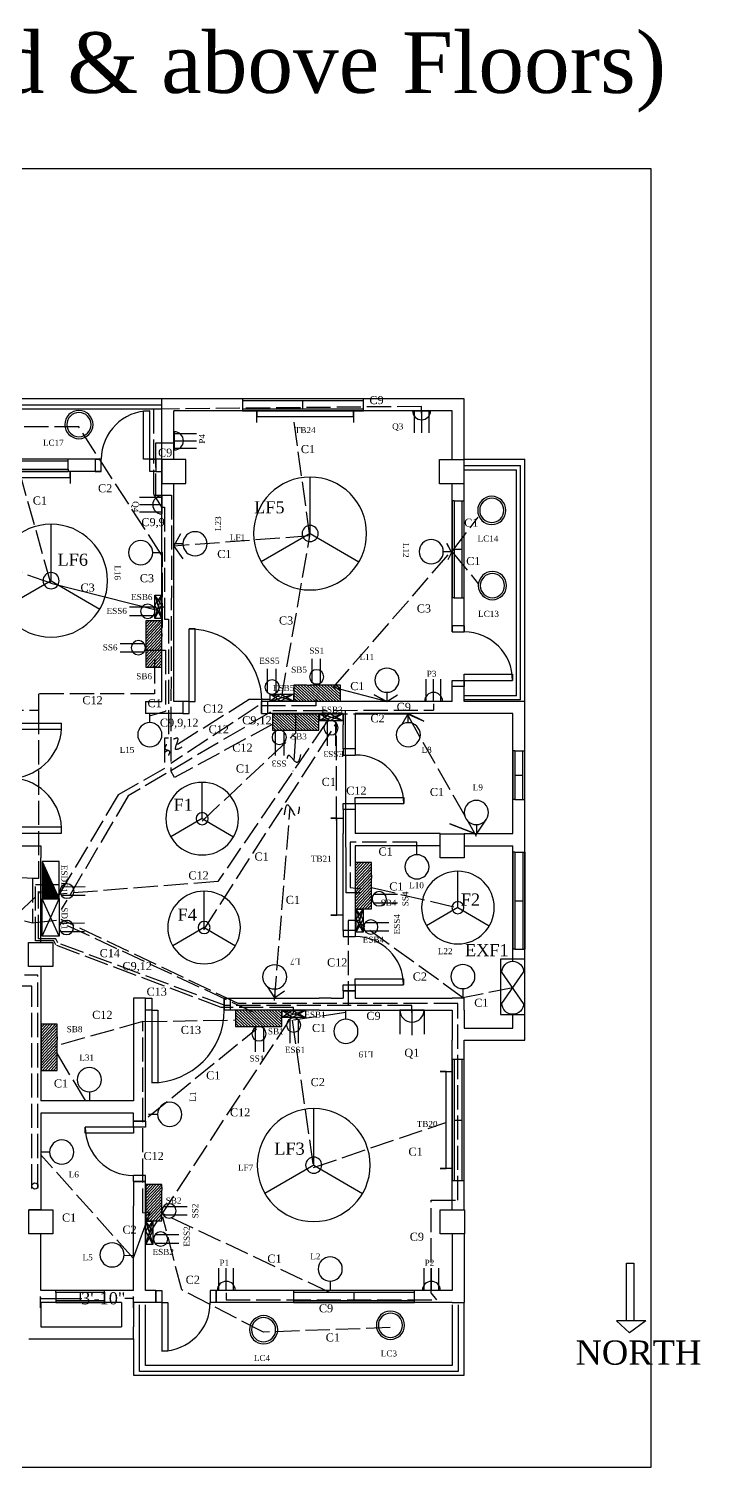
# Model space of a CAD drawing. Header units: inches. Extents: x -6149 to 7056, y -3395 to 4642.
# Drawn here: x 617 to 950, y 2499 to 3212 of the extents above; entities that cross this region are included whole.
import ezdxf

# ---------------------------------------------------------------- set-up
doc = ezdxf.new("R2010")
doc.units = ezdxf.units.IN
doc.header["$MEASUREMENT"] = 0
doc.linetypes.add('ACAD_ISO02W100', pattern=[15, 12, -3])
for name, color, linetype in [('Bell', 202, 'Continuous'), ('Boundary', 18, 'Continuous'), ('Dimension', 8, 'Continuous'), ('emergency_line', 10, 'ACAD_ISO02W100'), ('ESB', 25, 'Continuous'), ('ESDB', 45, 'Continuous'), ('Exhaust Fan and Socket', 212, 'Continuous'), ('Fans', 202, 'Continuous'), ('GF_DOOR', 20, 'Continuous'), ('GF_Text', 253, 'Continuous'), ('GF_WIND', 20, 'Continuous'), ('Legends (Fixture Fittings)', 252, 'Continuous'), ('Lights', 212, 'Continuous'), ('Normal_line', 160, 'ACAD_ISO02W100'), ('PILLAR', 152, 'Continuous'), ('PS(15A)', 13, 'Continuous'), ('PS(20A)', 25, 'Continuous'), ('SB', 15, 'Continuous'), ('SDB', 35, 'Continuous'), ('text', 250, 'ACAD_ISO02W100'), ('Veranda', 140, 'Continuous')]:
    doc.layers.add(name, color=color, linetype=linetype)
doc.styles.get("Standard").update_dxf_attribs({"font": 'times.ttf', "height": 6})
doc.dimstyles.get("Standard").update_dxf_attribs({"dimscale": 5, "dimtxt": 0.18, "dimasz": 0.18, "dimexe": 0.18, "dimexo": 0.0625, "dimgap": 0.09, "dimtad": 0, "dimtih": 1, "dimtoh": 1, "dimdec": 4, "dimzin": 0, "dimdsep": 46, "dimlunit": 4, "dimtxsty": 'Standard', "dimblk": 'ARCHTICK', "dimcen": 0.09, "dimadec": 0, "dimazin": 0, "dimtfac": 1, "dimtdec": 4, "dimtofl": 0, "dimtmove": 0, "dimatfit": 3, "dimfxl": 1, "dimtolj": 1, "dimtzin": 0, "dimarcsym": 0})

# ---------------------------------------------------------------- blocks, each defined once
blk = doc.blocks.new('GF_DOOR6')
at = {"layer": 'GF_WIND'}
for p, q in [((-2086.3, 2670.47), (-2026.3, 2670.47)), ((-2086.3, 2664.47), (-2086.3, 2670.47)), ((-2086.3, 2669.47), (-2026.3, 2669.47)), ((-2056.3, 2669.47), (-2056.3, 2665.47)), ((-2026.3, 2670.47), (-2026.3, 2664.47)), ((-2026.3, 2665.47), (-2086.3, 2665.47)), ((-2026.3, 2664.47), (-2086.3, 2664.47))]:
    blk.add_line(p, q, dxfattribs=at)
blk = doc.blocks.new('Toilet_window')
at = {"layer": 'GF_WIND'}
for p, q in [((-2114.5, 2652), (-2114.5, 2676)), ((-2113.5, 2676), (-2114.5, 2676)), ((-2113.5, 2652), (-2113.5, 2676)), ((-2109.5, 2676), (-2113.5, 2676)), ((-2109.5, 2676), (-2109.5, 2652)), ((-2109.5, 2676), (-2108.5, 2676)), ((-2108.5, 2676), (-2108.5, 2652)), ((-2109.5, 2664), (-2113.5, 2664)), ((-2113.5, 2652), (-2114.5, 2652)), ((-2109.5, 2652), (-2113.5, 2652)), ((-2109.5, 2652), (-2108.5, 2652))]:
    blk.add_line(p, q, dxfattribs=at)
blk = doc.blocks.new('kitchen_window')
at = {"layer": 'GF_WIND'}
for p, q in [((-2091, 2588), (-2091, 2636)), ((-2090, 2636), (-2091, 2636)), ((-2090, 2588), (-2090, 2636)), ((-2086, 2636), (-2090, 2636)), ((-2086, 2636), (-2086, 2588)), ((-2086, 2636), (-2085, 2636)), ((-2085, 2636), (-2085, 2588)), ((-2086, 2612), (-2090, 2612)), ((-2090, 2588), (-2091, 2588)), ((-2086, 2588), (-2090, 2588)), ((-2086, 2588), (-2085, 2588))]:
    blk.add_line(p, q, dxfattribs=at)
blk = doc.blocks.new('door_kit_toi')
at = {"layer": 'GF_DOOR'}
for p, q in [((-1236, 2648.5), (-1236, 2672.5)), ((-1236, 2672.5), (-1233, 2672.5)), ((-1233, 2648.5), (-1233, 2672.5)), ((-1260, 2648.5), (-1260, 2642.5)), ((-1260, 2648.5), (-1257, 2648.5)), ((-1257, 2642.5), (-1257, 2648.5)), ((-1233, 2648.5), (-1236, 2648.5)), ((-1233, 2642.5), (-1233, 2648.5)), ((-1233, 2648.5), (-1230, 2648.5)), ((-1230, 2648.5), (-1230, 2642.5)), ((-1260, 2642.5), (-1257, 2642.5)), ((-1230, 2642.5), (-1233, 2642.5))]:
    blk.add_line(p, q, dxfattribs=at)
blk.add_arc((-1233, 2648.5), 24, 90, 180, dxfattribs=at)
blk = doc.blocks.new('GF_DOOR_6')
at = {"layer": 'GF_DOOR'}
for p, q in [((-1358.5, 2842.5), (-1358.5, 2848.5)), ((-1358.5, 2848.5), (-1355.5, 2848.5)), ((-1355.5, 2848.5), (-1355.5, 2842.5)), ((-1319.5, 2848.5), (-1319.5, 2842.5)), ((-1319.5, 2842.5), (-1319.5, 2848.5)), ((-1319.5, 2848.5), (-1316.5, 2848.5)), ((-1316.5, 2842.5), (-1316.5, 2848.5)), ((-1355.5, 2842.5), (-1358.5, 2842.5)), ((-1355.5, 2842.5), (-1355.5, 2806.5)), ((-1355.5, 2842.5), (-1352.5, 2842.5)), ((-1352.5, 2842.5), (-1352.5, 2806.5)), ((-1316.5, 2842.5), (-1319.5, 2842.5)), ((-1352.5, 2806.5), (-1355.5, 2806.5))]:
    blk.add_line(p, q, dxfattribs=at)
blk.add_arc((-1355.5, 2842.5), 36, 270, 0, dxfattribs=at)
blk = doc.blocks.new('large_door')
at = {"layer": 'GF_DOOR'}
for p, q in [((0, 6), (0, 30.25)), ((3, 30.25), (0, 30.25)), ((3, 6), (3, 30.25)), ((51.5, 6), (51.5, 30.25)), ((54.5, 6), (54.5, 30.25)), ((0, 6), (-3, 6)), ((-3, 6), (-3, 0)), ((-3, 0), (0, 0)), ((0, 0), (0, 6)), ((0, 6), (3, 6)), ((54.5, 6), (51.5, 6)), ((54.5, 6), (57.5, 6)), ((54.5, 0), (54.5, 6)), ((57.5, 0), (54.5, 0)), ((57.5, 6), (57.5, 0))]:
    blk.add_line(p, q, dxfattribs=at)
for centre, start, end in [((1.5, 4.5), 3.33385, 93.33385), ((53, 4.5), 86.66615, 176.66615)]:
    blk.add_arc(centre, 25.79, start, end, dxfattribs=at)
blk = doc.blocks.new('_ArchTick')
at = {"color": 0, "linetype": 'ByBlock', "const_width": 0.15}
blk.add_lwpolyline([(-0.5, -0.5), (0.5, 0.5)], dxfattribs=at)
blk = doc.blocks.new('*D300')
at = {"layer": 'Dimension', "color": 0, "lineweight": -2}
for p, q in [((623, 2578.05), (623, 2583.66)), ((623, 2582.76), (643.36, 2582.76)), ((669, 2582.76), (664.76, 2582.76)), ((669, 2578.05), (669, 2583.66))]:
    blk.add_line(p, q, dxfattribs=at)
at = {"layer": 'Dimension', "color": 0, "lineweight": -2, "xscale": 0.8999999999999999, "yscale": 0.8999999999999999, "zscale": 0.8999999999999999, "rotation": 180}
blk.add_blockref('_ArchTick', (623, 2582.76), dxfattribs=at)
at = {"layer": 'Dimension', "color": 0, "lineweight": -2, "xscale": 0.8999999999999999, "yscale": 0.8999999999999999, "zscale": 0.8999999999999999}
blk.add_blockref('_ArchTick', (669, 2582.76), dxfattribs=at)
at = {"layer": 'Dimension', "color": 0, "insert": (654.06, 2582.76), "char_height": 6, "attachment_point": 5}
blk.add_mtext('\\A1;3\'-10"', dxfattribs=at)
blk = doc.blocks.new('ceil light')
at = {"layer": 'Lights'}
for radius in [7, 6]:
    blk.add_circle((-1931, 2584), radius, dxfattribs=at)
blk = doc.blocks.new('SB')
at = {"layer": 'SB'}
for p, q in [((-1913.01, 2670), (-1915, 2668.15)), ((-1911.55, 2670), (-1915, 2666.78)), ((-1910.08, 2670), (-1915, 2665.41)), ((-1908.61, 2670), (-1915, 2664.05)), ((-1907.14, 2670), (-1915, 2662.68)), ((-1905.68, 2670), (-1914.26, 2662)), ((-1904.21, 2670), (-1912.8, 2662)), ((-1902.74, 2670), (-1911.33, 2662)), ((-1901.28, 2670), (-1909.86, 2662)), ((-1899.81, 2670), (-1908.4, 2662)), ((-1898.3, 2670), (-1906.89, 2662)), ((-1896.91, 2670), (-1905.5, 2662)), ((-1895.4, 2670), (-1903.99, 2662)), ((-1893.93, 2670), (-1902.52, 2662)), ((-1892.47, 2670), (-1901.05, 2662)), ((-1898.3, 2670), (-1899.81, 2670)), ((-1892, 2669.07), (-1899.59, 2662)), ((-1892, 2667.7), (-1898.12, 2662)), ((-1892, 2666.34), (-1896.65, 2662)), ((-1892, 2664.97), (-1895.19, 2662)), ((-1892, 2663.6), (-1893.72, 2662))]:
    blk.add_line(p, q, dxfattribs=at)
blk.add_lwpolyline([(-1898.3, 2670), (-1892, 2670), (-1892, 2662), (-1915, 2662), (-1915, 2670), (-1899.81, 2670)], dxfattribs=at)
blk = doc.blocks.new('SDB')
at = {"layer": 'SDB'}
for p, q in [((-1881.44, 2636.11), (-1872.94, 2617.61)), ((-1872.94, 2636.11), (-1881.44, 2617.61))]:
    blk.add_line(p, q, dxfattribs=at)
blk.add_lwpolyline([(-1872.94, 2636.11), (-1881.44, 2636.11), (-1881.44, 2617.61), (-1872.94, 2617.61)], close=True, dxfattribs=at)
blk = doc.blocks.new('ESDB')
at = {"layer": 'ESDB'}
for p, q in [((-1843.56, 2787.34), (-1825.1, 2778.84)), ((-1842.36, 2787.34), (-1825.06, 2779.37)), ((-1841.17, 2787.34), (-1825.06, 2779.92)), ((-1839.97, 2787.34), (-1825.06, 2780.47)), ((-1838.78, 2787.34), (-1825.06, 2781.02)), ((-1837.58, 2787.34), (-1825.06, 2781.58)), ((-1836.39, 2787.34), (-1825.06, 2782.13)), ((-1835.19, 2787.34), (-1825.06, 2782.68)), ((-1834, 2787.34), (-1825.06, 2783.23)), ((-1832.8, 2787.34), (-1825.06, 2783.78)), ((-1831.6, 2787.34), (-1825.06, 2784.33)), ((-1830.41, 2787.34), (-1825.06, 2784.88)), ((-1829.21, 2787.34), (-1825.06, 2785.43)), ((-1828.02, 2787.34), (-1825.06, 2785.98)), ((-1826.82, 2787.34), (-1825.06, 2786.53))]:
    blk.add_line(p, q, dxfattribs=at)
blk.add_lwpolyline([(-1843.56, 2787.34), (-1825.06, 2787.34), (-1825.06, 2778.84), (-1843.56, 2778.84)], close=True, dxfattribs=at)
blk = doc.blocks.new('light')
at = {"layer": 'Lights'}
blk.add_line((-1959.5, 2586.5), (-1959.5, 2582), dxfattribs=at)
blk.add_circle((-1959.5, 2592.5), 6, dxfattribs=at)
blk = doc.blocks.new('20A_PS')
at = {"layer": 'PS(20A)'}
for p, q in [((-2032, 2536.5), (-2032, 2548.5)), ((-2026, 2536.5), (-2026, 2549)), ((-2020, 2536.5), (-2020, 2548.5)), ((-2032, 2536.5), (-2020, 2536.5))]:
    blk.add_line(p, q, dxfattribs=at)
blk.add_arc((-2026, 2536.5), 6, 0, 180, dxfattribs=at)
blk = doc.blocks.new('tubelight')
at = {"layer": 'Lights'}
for p, q in [((-1976, 2566), (-1976, 2560)), ((-1976, 2560), (-1976, 2563)), ((-1976, 2563), (-1928, 2563)), ((-1928, 2560), (-1928, 2566)), ((-1928, 2563), (-1928, 2560))]:
    blk.add_line(p, q, dxfattribs=at)
blk = doc.blocks.new('5A Socket')
at = {"layer": 'Exhaust Fan and Socket'}
for p, q in [((-1808.74, 2687.21), (-1820.5, 2687.21)), ((-1808.56, 2683.04), (-1820.5, 2683.04))]:
    blk.add_line(p, q, dxfattribs=at)
blk.add_circle((-1811.5, 2685), 3.54, dxfattribs=at)
blk = doc.blocks.new('SB_Smaller')
at = {"layer": 'SB'}
for p, q in [((-1899.6, 2517.23), (-1901.58, 2515.37)), ((-1898.13, 2517.23), (-1901.58, 2514.01)), ((-1896.66, 2517.23), (-1901.58, 2512.64)), ((-1895.2, 2517.23), (-1901.58, 2511.27)), ((-1893.73, 2517.23), (-1901.58, 2509.91)), ((-1892.26, 2517.23), (-1900.85, 2509.23)), ((-1890.8, 2517.23), (-1899.38, 2509.23)), ((-1889.33, 2517.23), (-1897.91, 2509.23)), ((-1887.86, 2517.23), (-1896.45, 2509.23)), ((-1886.39, 2517.23), (-1894.98, 2509.23)), ((-1884.89, 2517.23), (-1893.47, 2509.23)), ((-1883.5, 2517.23), (-1892.08, 2509.23)), ((-1883.5, 2515.82), (-1890.57, 2509.23)), ((-1883.5, 2514.45), (-1889.1, 2509.23)), ((-1883.5, 2513.09), (-1887.64, 2509.23)), ((-1884.89, 2517.23), (-1886.39, 2517.23)), ((-1883.5, 2511.72), (-1886.17, 2509.23)), ((-1883.5, 2517.23), (-1883.5, 2509.23)), ((-1883.5, 2510.35), (-1884.7, 2509.23)), ((-1883.5, 2509.23), (-1884.7, 2509.23))]:
    blk.add_line(p, q, dxfattribs=at)
for points in [[(-1884.7, 2509.23), (-1901.58, 2509.23), (-1901.58, 2517.23), (-1886.39, 2517.23)], [(-1884.89, 2517.23), (-1883.5, 2517.23)]]:
    blk.add_lwpolyline(points, dxfattribs=at)
blk = doc.blocks.new('56fan')
at = {"layer": 'Fans'}
for q in [(-2242.5, 2694), (-2266.69, 2651.89), (-2218.31, 2651.89)]:
    blk.add_line((-2242.5, 2666), q, dxfattribs=at)
for radius in [28, 4]:
    blk.add_circle((-2242.5, 2666), radius, dxfattribs=at)
blk = doc.blocks.new('ESB')
at = {"layer": 'ESB'}
for p, q in [((-1915.5, 2667.5), (-1927, 2667.5)), ((-1927, 2667.5), (-1927, 2664)), ((-1927, 2664), (-1920.5, 2667.5)), ((-1927, 2667.5), (-1920.5, 2664)), ((-1927, 2664), (-1915.5, 2667.5)), ((-1915.5, 2664), (-1927, 2667.5)), ((-1920.5, 2667.5), (-1915.5, 2664)), ((-1920.5, 2664), (-1915.5, 2667.5)), ((-1915.5, 2664.5), (-1915.5, 2667.5)), ((-1927, 2664), (-1915.5, 2664)), ((-1915.5, 2664), (-1915.5, 2664.5))]:
    blk.add_line(p, q, dxfattribs=at)
blk = doc.blocks.new('15A_PS')
at = {"layer": 'PS(15A)'}
for p, q in [((-1892, 2485), (-1883, 2485)), ((-1891.16, 2485), (-1891.16, 2474)), ((-1887.5, 2485), (-1887.5, 2474)), ((-1883.84, 2485), (-1883.84, 2474))]:
    blk.add_line(p, q, dxfattribs=at)
blk.add_arc((-1887.5, 2485), 4.5, 180, 0, dxfattribs=at)
blk = doc.blocks.new('36fan')
at = {"layer": 'Fans'}
for q in [(-2109, 2690), (-2124.57, 2662.96), (-2093.43, 2662.96)]:
    blk.add_line((-2109, 2672), q, dxfattribs=at)
for radius in [18, 3]:
    blk.add_circle((-2109, 2672), radius, dxfattribs=at)
blk = doc.blocks.new('Exhaust fan')
at = {"layer": 'Exhaust Fan and Socket'}
for p, q in [((-2052.89, 2734.5), (-2042.11, 2750)), ((-2042.11, 2734.5), (-2052.89, 2750))]:
    blk.add_line(p, q, dxfattribs=at)
blk.add_lwpolyline([(-2053.5, 2756.5), (-2041.5, 2756.5), (-2041.5, 2729), (-2053.5, 2729)], close=True, dxfattribs=at)
for centre, start, end in [((-2047.5, 2750), 360, 180), ((-2047.5, 2734.5), 180, 0)]:
    blk.add_arc(centre, 5.39, start, end, dxfattribs=at)

msp = doc.modelspace()

# ---------------------------------------------------------------- linework, layer by layer
for p, q in [((833.14494, 3028.8025), (569.10086, 3028.8025)), ((683.10086, 2992.8025), (683.10086, 3028.8025)), ((833.14494, 2998.8025), (833.14494, 3028.8025)), ((827.14494, 3022.8025), (689.10086, 3022.8025)), ((689.10086, 2998.8025), (689.10086, 3022.8025)), ((827.14494, 3022.16486), (827.14494, 3022.8025)), ((827.14494, 2998.8025), (827.14494, 3022.16486)), ((653.10086, 2998.8025), (569.10086, 2998.8025)), ((683.10086, 2998.8025), (677.10086, 2998.8025)), ((833.14494, 2998.8025), (863.16286, 2998.8025)), ((863.16286, 2878.77543), (863.16286, 2998.8025)), ((653.10086, 2992.8025), (569.10086, 2992.8025)), ((680.10086, 2992.8025), (683.10086, 2992.8025)), ((683.10086, 2878.71593), (683.10086, 2992.8025)), ((689.10086, 2878.71593), (689.10086, 2986.96935)), ((827.13183, 2961.64282), (827.14494, 2986.8025)), ((833.10086, 2913.16486), (833.10086, 2986.8025)), ((827.13183, 2954.64527), (827.13183, 2961.64282)), ((827.11491, 2913.16486), (827.13183, 2954.64527)), ((827.10086, 2878.71593), (827.10512, 2889.16486)), ((833.10086, 2878.71349), (833.10086, 2892.16486)), ((863.16564, 2882.71349), (863.16286, 2882.71349)), ((693.60086, 2878.71593), (689.10086, 2878.71593)), ((693.60086, 2878.71593), (693.60086, 2872.71593)), ((737.10086, 2878.71593), (735.60086, 2878.71593)), ((735.60086, 2878.71593), (735.60086, 2872.71593)), ((747.10086, 2878.71593), (737.10086, 2878.71593)), ((773.10086, 2878.71593), (747.10086, 2878.71593)), ((779.10086, 2878.71593), (773.10086, 2878.71593)), ((827.10086, 2878.71593), (779.10086, 2878.71593)), ((863.16564, 2878.71349), (833.10086, 2878.71349)), ((863.16564, 2878.71349), (833.10086, 2878.71349)), ((863.16564, 2878.71349), (833.10086, 2878.71349)), ((863.16564, 2880.71349), (863.16286, 2880.71349)), ((863.16564, 2878.71349), (863.16286, 2879.16486)), ((863.16564, 2710.71349), (863.16564, 2878.71349)), ((693.60086, 2872.71593), (683.10086, 2872.71593)), ((737.10086, 2872.71593), (735.60086, 2872.71593)), ((747.10086, 2872.71593), (737.10086, 2872.71593)), ((773.10086, 2872.71593), (747.10086, 2872.71593)), ((773.10086, 2872.71349), (773.10086, 2867.16486)), ((773.10086, 2855.16486), (773.10086, 2867.16486)), ((827.10086, 2872.71349), (779.10086, 2872.71349)), ((779.10086, 2872.71349), (779.10086, 2867.16486)), ((779.10086, 2867.16486), (779.10086, 2855.16486)), ((833.10086, 2872.71349), (827.10086, 2872.71349)), ((857.16564, 2872.71349), (833.10086, 2872.71349)), ((857.16564, 2813.16486), (857.16564, 2872.71349)), ((779.10086, 2855.16486), (773.10086, 2855.16486)), ((773.10086, 2825.16486), (773.10086, 2813.16486)), ((779.10086, 2825.16486), (773.10086, 2825.16486)), ((779.10086, 2825.16486), (779.10086, 2813.16486)), ((773.10086, 2765.14787), (773.10086, 2813.16486)), ((821.10086, 2813.16486), (779.10086, 2813.16486)), ((833.10086, 2813.16486), (857.16564, 2813.16486)), ((821.10086, 2807.16486), (779.10086, 2807.16486)), ((779.10086, 2807.16486), (779.10086, 2765.14787)), ((833.10086, 2807.16486), (857.16564, 2807.16486)), ((857.16564, 2749.88516), (857.16564, 2807.16486)), ((623.10086, 2759.16486), (623.10086, 2801.16486)), ((779.10086, 2765.14787), (773.10086, 2765.14787)), ((623.10086, 2747.16486), (623.10086, 2680.66486)), ((675.10086, 2731.66486), (669.10086, 2731.66486)), ((669.10086, 2731.66486), (669.10086, 2701.66486)), ((675.10086, 2725.66486), (675.10086, 2731.66486)), ((717.10086, 2725.66486), (717.10086, 2731.66486)), ((717.10086, 2731.66486), (761.10086, 2731.66486)), ((767.10086, 2731.66486), (761.10086, 2731.66486)), ((767.10086, 2731.66486), (773.02181, 2731.66486)), ((773.02181, 2735.17304), (779.02181, 2735.17304)), ((773.02181, 2735.17304), (773.02181, 2731.66486)), ((779.02181, 2735.17304), (779.02181, 2731.66486)), ((779.02181, 2731.66486), (827.16564, 2731.66486)), ((833.16564, 2731.66486), (827.16564, 2731.66486)), ((833.16564, 2725.66486), (833.16564, 2731.66486)), ((675.10086, 2701.66486), (675.10086, 2725.66486)), ((761.10086, 2725.66486), (717.10086, 2725.66486)), ((761.10086, 2725.66486), (827.16564, 2725.66486)), ((827.16564, 2725.66486), (827.16564, 2716.71349)), ((833.16564, 2725.66486), (833.16564, 2716.71349)), ((857.16564, 2716.71349), (857.16564, 2723.61483)), ((827.16564, 2716.71349), (827.16564, 2710.71349)), ((827.16564, 2626.71349), (827.16564, 2710.71349)), ((833.16564, 2716.71349), (857.16564, 2716.71349)), ((833.16564, 2626.71349), (833.16564, 2710.71349)), ((833.16564, 2710.71349), (863.16564, 2710.71349)), ((669.10086, 2701.66486), (669.10086, 2680.66486)), ((675.10086, 2680.66486), (675.10086, 2701.66486)), ((669.10086, 2680.66486), (623.10086, 2680.66486)), ((623.10086, 2674.66486), (623.10086, 2626.66486)), ((669.10086, 2674.66486), (623.10086, 2674.66486)), ((669.10086, 2670.66486), (669.10086, 2674.66486)), ((675.10086, 2670.66486), (675.10086, 2680.66486)), ((675.10086, 2670.66486), (669.10086, 2670.66486)), ((675.10086, 2640.66486), (669.10086, 2640.66486)), ((669.10086, 2640.66486), (669.10086, 2628.66486)), ((675.10086, 2628.66486), (675.10086, 2640.66486)), ((623.10086, 2626.66486), (617.10086, 2626.66486)), ((669.10086, 2614.66486), (669.10086, 2628.66486)), ((675.10086, 2614.66486), (675.10086, 2628.66486)), ((623.10086, 2586.71349), (623.10086, 2614.66486)), ((669.10086, 2586.71349), (669.10086, 2614.66486)), ((675.10086, 2586.71349), (675.10086, 2614.66486)), ((827.16564, 2614.71349), (827.16564, 2586.71349)), ((833.16564, 2614.71349), (833.16564, 2580.71349)), ((669.10086, 2586.71349), (623.10086, 2586.71349)), ((680.10086, 2586.71349), (675.10086, 2586.71349)), ((680.10086, 2586.71349), (680.10086, 2580.71349)), ((827.16564, 2586.71349), (710.10086, 2586.71349)), ((710.10086, 2586.71349), (710.10086, 2580.71349)), ((663.10086, 2580.71349), (623.10086, 2580.71349)), ((623.10086, 2580.71349), (623.10086, 2568.71349)), ((663.10086, 2580.71349), (663.10086, 2568.71349)), ((669.10086, 2580.71349), (669.10086, 2568.71349)), ((675.10086, 2580.71349), (669.10086, 2580.71349)), ((680.10086, 2580.71349), (675.10086, 2580.71349)), ((827.16564, 2580.71349), (710.10086, 2580.71349)), ((827.16564, 2580.71349), (833.16564, 2580.71349)), ((833.16564, 2544.71349), (833.16564, 2580.71349)), ((623.10086, 2568.71349), (663.10086, 2568.71349)), ((669.10086, 2562.66486), (669.10086, 2568.71349)), ((617.10086, 2562.66486), (669.10086, 2562.66486)), ((669.10086, 2562.66486), (669.10086, 2544.71349)), ((669.10086, 2544.71349), (833.16564, 2544.71349))]:
    msp.add_line(p, q)
at = {"color": 7}
for p, q in [((675.10086, 2878.66486), (683.10086, 2878.66486)), ((675.10086, 2878.66486), (675.10086, 2872.71593)), ((675.10086, 2878.66486), (675.10086, 2872.71593)), ((683.10086, 2872.71593), (675.10086, 2872.71593)), ((609.10621, 2807.16486), (623.10086, 2807.16486)), ((623.10086, 2807.16486), (623.10086, 2801.16486))]:
    msp.add_line(p, q, dxfattribs=at)
msp.add_circle((620.18513, 2638.46935), 1.5)
at = {"layer": 'Boundary'}
for p, q in [((925.79456, 3142.82484), (232.25412, 3142.82484)), ((925.79456, 2547.93045), (925.79456, 3142.82484)), ((925.79456, 2499.04917), (925.79456, 2547.93045)), ((232.25412, 2499.04917), (925.79456, 2499.04917))]:
    msp.add_line(p, q, dxfattribs=at)
at = {"layer": 'emergency_line'}
for p, q in [((811.86087, 3024.97508), (678.97737, 3023.62734)), ((811.86087, 3021.62734), (811.86087, 3024.97508)), ((678.97737, 3023.62734), (678.97737, 2981.47508)), ((756.56228, 2960.79681), (748.47737, 3018.77406)), ((628.06889, 2937.42145), (613.61499, 2988.55505)), ((678.97737, 2981.47508), (682.99751, 2975.04244)), ((682.99751, 2975.04244), (684.47737, 2975.04244)), ((684.47737, 2975.04244), (684.47737, 2919.47508)), ((628.06889, 2937.42145), (562.99751, 2959.93844)), ((756.56228, 2960.79681), (688.99751, 2955.70455)), ((742.58461, 2881.14688), (756.56228, 2960.79681)), ((684.47737, 2919.47508), (686.47737, 2919.47508)), ((686.47737, 2919.47508), (686.47737, 2860.47508)), ((726.47737, 2879.64688), (690.36725, 2857.14529)), ((736.83461, 2879.64688), (726.47737, 2879.64688)), ((703.97738, 2765.46695), (769.81047, 2867.92852)), ((764.47737, 2867.92852), (710.97737, 2789.47508)), ((769.81047, 2819.64813), (769.81047, 2867.92852)), ((684.47737, 2860.47508), (684.47737, 2845.47508)), ((686.47737, 2860.47508), (684.47737, 2860.47508)), ((686.06861, 2854.46664), (684.47737, 2853.47508)), ((684.47737, 2845.47508), (661.47737, 2832.47508)), ((661.47737, 2832.47508), (632.43777, 2783.49511)), ((710.97737, 2789.47508), (632.44892, 2783.22184)), ((611.47737, 2773.5), (623.10086, 2784.34062)), ((620.47737, 2760), (620.47737, 2787.97508)), ((620.47737, 2787.97508), (632.1703, 2787.97508)), ((621.97737, 2761), (621.97737, 2784.47508)), ((621.97737, 2784.47508), (632.44892, 2783.22184)), ((781.22712, 2770.0555), (775.5, 2770.0555)), ((775.5, 2770.0555), (775.50229, 2727.97336)), ((832.43788, 2731.83668), (781.71323, 2768.45827)), ((629.5, 2760), (620.47737, 2760)), ((630.5, 2761), (621.97737, 2761)), ((630.47737, 2757.97508), (629.5, 2760)), ((631.47737, 2758.97508), (630.5, 2761)), ((712.47737, 2726.97508), (630.47737, 2757.97508)), ((714.47549, 2727.97004), (631.47737, 2758.97508)), ((618.58179, 2737.47508), (611.47737, 2737.47508)), ((618.58179, 2637.2942), (618.58179, 2737.47508)), ((857.16564, 2736.75), (832.43788, 2731.83668)), ((748.45199, 2726.97508), (712.47737, 2726.97508)), ((807.06228, 2727.97508), (714.47549, 2727.97004)), ((774.31598, 2724.4897), (748.42392, 2720.62218)), ((748.45199, 2724.271), (748.45199, 2726.97508)), ((807.06228, 2726.47508), (807.06228, 2727.97508)), ((807.06228, 2724.4897), (807.06228, 2726.47508)), ((746.56611, 2721.20354), (676.97845, 2615.30699)), ((747.70199, 2720.771), (758.36281, 2647.6469)), ((758.36281, 2647.6469), (824.0623, 2670.03834))]:
    msp.add_line(p, q, dxfattribs=at)
at = {"layer": 'emergency_line', "linetype": 'Continuous'}
for p, q in [((689.10086, 2955.71234), (692.5, 2962)), ((688.99751, 2955.70455), (693.5, 2949.5)), ((628.06889, 2937.42145), (680.94068, 2924.05281)), ((681.4268, 2925.65003), (684.47737, 2925.65003))]:
    msp.add_line(p, q, dxfattribs=at)
at = {"layer": 'emergency_line'}
for points in [[(692.97737, 2855.97508), (689.97737, 2854.97508), (690.97737, 2860.47508), (688.97737, 2859.97508)], [(686.47737, 2851.97508), (686.97737, 2853.97508), (684.97737, 2854.97508), (685.47737, 2857.47508)]]:
    msp.add_spline(points, degree=3, dxfattribs=at)
at = {"layer": 'GF_Text'}
for p, q in [((923.17949, 2571.69488), (908.67949, 2571.69488)), ((915.17949, 2565.69488), (908.67949, 2571.69488)), ((923.17949, 2571.69488), (915.17949, 2565.69488))]:
    msp.add_line(p, q, dxfattribs=at)
msp.add_lwpolyline([(917.17949, 2571.69488), (913.67949, 2571.69488), (913.67949, 2600.19488), (917.17949, 2600.19488)], close=True, dxfattribs=at)
at = {"layer": 'Normal_line'}
for p, q in [((641.88857, 3014.81198), (593.47738, 3014.99721)), ((682.99751, 2951.34195), (641.88857, 3014.81198)), ((685.47737, 3006.74133), (679.97737, 3006.74133)), ((679.97737, 3006.74133), (679.97737, 2980.97508)), ((689.23904, 3006.74133), (685.47737, 3006.74133)), ((679.97737, 2980.97508), (687.97737, 2980.97508)), ((687.97737, 2980.97508), (687.5589, 2844.38478)), ((827.02827, 2952.95235), (840.07193, 2970.00739)), ((768.10826, 2885.6412), (826.99751, 2953.47011)), ((826.99751, 2952.9897), (840.24908, 2936.89708)), ((683.5, 2915.5), (683.5, 2952.5)), ((679.15872, 2911.05444), (683.5, 2915.5)), ((674.92749, 2904.17246), (684.97737, 2904.17246)), ((684.97737, 2904.17246), (684.97737, 2873.97508)), ((679.49888, 2899.67653), (679.49888, 2882.5)), ((679.49888, 2882.5), (622, 2882.5)), ((622, 2882.5), (622, 2874.47508)), ((587.47737, 2874.47508), (621.97737, 2874.47508)), ((621.97737, 2874.47508), (621.97737, 2790.97508)), ((730.97737, 2876.47508), (687.5699, 2847.9748)), ((759.51414, 2876.47508), (730.97737, 2876.47508)), ((738.1572, 2874.16959), (817.92122, 2874.47298)), ((759.51414, 2880.01454), (759.51414, 2876.47508)), ((817.80621, 2877.54078), (817.92122, 2874.47298)), ((736.97737, 2873.47508), (666.47737, 2831.97508)), ((677.06228, 2871.54078), (684.97737, 2873.97508)), ((737.83589, 2867.28893), (689.47737, 2840.97508)), ((805.25164, 2872.47508), (749.47737, 2872.47508)), ((749.47737, 2872.47508), (749.47737, 2863.28893)), ((805.25164, 2871.52001), (805.25164, 2872.47508)), ((805.25164, 2871.52001), (839.02991, 2811.9897)), ((703.04631, 2819.4273), (749.82303, 2863.28893)), ((748.68396, 2849.31575), (749.82303, 2863.28893)), ((689.47737, 2840.97508), (687.5589, 2844.38478)), ((748.26298, 2844.15142), (748.27091, 2844.2487)), ((666.47737, 2831.97508), (633.26657, 2775.52101)), ((738.99751, 2730.4897), (746.78894, 2826.069)), ((778.99751, 2808.97508), (776.47737, 2808.97508)), ((776.47737, 2808.97508), (776.47737, 2786.47508)), ((809.56228, 2808.97508), (778.99751, 2808.97508)), ((809.56228, 2806.03834), (809.56228, 2808.97508)), ((618.97737, 2790.97508), (613.66561, 2791.18841)), ((621.97737, 2790.97508), (618.97737, 2790.97508)), ((618.97737, 2790.97508), (618.97737, 2768.97508)), ((776.47737, 2786.47508), (782.08293, 2785.87672)), ((787.12265, 2786.47395), (829.99999, 2776.5)), ((614.97737, 2769.97508), (618.97737, 2768.97508)), ((618.97737, 2768.97508), (632.16925, 2770.38929)), ((728.84469, 2724.45843), (632.16925, 2769.47508)), ((720.97737, 2728.97508), (633.26657, 2770.65504)), ((621.58179, 2742.97508), (614.97737, 2742.97508)), ((621.58179, 2637.2942), (621.58179, 2742.97508)), ((829.97737, 2728.97508), (720.97737, 2728.97508)), ((829.97737, 2726.47508), (829.97737, 2728.97508)), ((829.97737, 2631.47508), (829.97737, 2726.47508)), ((673.69543, 2719.97508), (628.98458, 2707.47644)), ((673.69543, 2719.97508), (719.56742, 2720.79401)), ((673.69543, 2625.1757), (673.69543, 2719.97508)), ((676.41933, 2672.79232), (730.0877, 2716.45843)), ((631.14317, 2703.9255), (645.99751, 2679.4897)), ((668.82118, 2602.76875), (622.99751, 2654.11219)), ((766.53151, 2585.63337), (683.06229, 2624.95987)), ((816.73636, 2585.53833), (816.73636, 2631.47508)), ((816.73636, 2631.47508), (829.97737, 2631.47508)), ((692.97737, 2586.97508), (683.65608, 2622.99871)), ((733.47738, 2566.03706), (692.97737, 2586.97508)), ((714.97737, 2585.53833), (714.97737, 2581.97508)), ((714.97737, 2581.97508), (819.48468, 2581.97508)), ((819.48468, 2581.97508), (816.73636, 2585.53833)), ((796.42925, 2568.27276), (733.47738, 2566.03706))]:
    msp.add_line(p, q, dxfattribs=at)
at = {"layer": 'Normal_line', "linetype": 'Continuous'}
for p, q in [((826.57258, 2952.98068), (824.5, 2957)), ((824.5, 2957), (826.76482, 2952.60788)), ((826.76482, 2952.60788), (825, 2949)), ((683.5, 2952.5), (683.10086, 2952.5)), ((794.77039, 2878.74461), (768.10826, 2885.6412)), ((794.77039, 2878.74461), (788.5, 2882)), ((788.5, 2882), (794.77039, 2878.74461)), ((794.77039, 2878.74461), (800, 2882)), ((774.5, 2783.84483), (774.15592, 2874.30651)), ((805.25164, 2872.71349), (802.22508, 2867.31412)), ((813, 2869), (805.25164, 2872.71349)), ((805.25164, 2872.47508), (813, 2869)), ((838.36311, 2813.16486), (826, 2818)), ((826, 2818), (839.13326, 2812.86366)), ((839.13326, 2812.86366), (844.12238, 2820.3319)), ((781.66652, 2783.84483), (774.5, 2783.84483)), ((739.10086, 2731.75746), (735.51224, 2737.35634)), ((744, 2735), (739.10086, 2731.75746)), ((677.35635, 2625.76814), (668.82118, 2602.76875)), ((673.69543, 2625.1757), (677.32145, 2625.67409))]:
    msp.add_line(p, q, dxfattribs=at)
at = {"layer": 'Normal_line'}
for points in [[(751.97737, 2852.47508), (749.97737, 2848.47508), (745.97737, 2851.97508), (744.97737, 2848.97508)], [(743.97737, 2822.47508), (745.47737, 2827.47508), (749.97737, 2821.47508), (751.47737, 2826.47508)]]:
    msp.add_spline(points, degree=3, dxfattribs=at)
at = {"layer": 'PILLAR'}
for points in [[(683.08178, 2986.75162), (695.08178, 2986.75162), (695.08178, 2998.75162), (683.08178, 2998.75162)], [(683.08178, 2986.75162), (695.08178, 2986.75162), (695.08178, 2998.75162), (683.08178, 2998.75162)], [(683.08178, 2986.75162), (695.08178, 2986.75162), (695.08178, 2998.75162), (683.08178, 2998.75162)], [(832.89475, 2986.65442), (820.89475, 2986.65442), (820.89475, 2998.65442), (832.89475, 2998.65442)], [(833.1146, 2801.14601), (821.1146, 2801.14601), (821.1146, 2813.14601), (833.1146, 2813.14601)], [(629.05, 2747.24815), (617.05, 2747.24815), (617.05, 2759.24815), (629.05, 2759.24815)], [(629.11777, 2614.6911), (617.11777, 2614.6911), (617.11777, 2626.6911), (629.11777, 2626.6911)], [(833.25471, 2614.69168), (821.25471, 2614.69168), (821.25471, 2626.69168), (833.25471, 2626.69168)]]:
    msp.add_lwpolyline(points, close=True, dxfattribs=at)
at = {"layer": 'Veranda'}
for p, q in [((682.99751, 3025.62734), (568.99751, 3025.62734)), ((682.99751, 3023.62734), (568.99751, 3023.62734)), ((833.0416, 2995.62734), (861.05952, 2995.62734)), ((861.05952, 2985.68929), (861.05952, 2995.62734)), ((833.0416, 2993.62734), (859.05952, 2993.62734)), ((859.05952, 2985.68929), (859.05952, 2993.62734)), ((859.05952, 2881.53833), (859.05952, 2985.68929)), ((861.05952, 2879.53833), (861.05952, 2985.68929)), ((859.05952, 2881.53833), (832.99751, 2881.53833)), ((861.05952, 2879.53833), (832.99751, 2879.53833)), ((671.99751, 2549.53833), (671.99751, 2579.53833)), ((674.99751, 2549.53833), (674.99751, 2579.53833)), ((827.0623, 2579.53833), (827.0623, 2549.53833)), ((830.0623, 2579.53833), (830.0623, 2549.53833)), ((671.99751, 2546.53833), (671.99751, 2549.53833)), ((674.99751, 2546.53833), (671.99751, 2546.53833)), ((827.0623, 2549.53833), (674.99751, 2549.53833)), ((827.0623, 2546.53833), (674.99751, 2546.53833)), ((830.0623, 2546.53833), (827.0623, 2546.53833)), ((830.0623, 2549.53833), (830.0623, 2546.53833))]:
    msp.add_line(p, q, dxfattribs=at)

# ---------------------------------------------------------------- block references
at = {"rotation": 270}
msp.add_blockref('large_door', (603.10621, 2867.98908), dxfattribs=at)
at = {"xscale": -1}
for p in [(-1405.85035, 148.60246), (-1279.00001, 104.5), (-1404.91928, 94.64211)]:
    msp.add_blockref('36fan', p, dxfattribs=at)
at = {"layer": 'Bell', "xscale": -1}
msp.add_blockref('Exhaust fan', (-1190.33436, -5.5), dxfattribs=at)
at = {"layer": 'ESB', "xscale": -1, "rotation": 270}
for p in [(-1984.3232, 4846.90003), (-1884.52288, 4691.3055), (-1988.77155, 4536.55699)]:
    msp.add_blockref('ESB', p, dxfattribs=at)
at = {"layer": 'ESB', "xscale": -1}
for p in [(-1178.56204, 214.82204), (-1154.02693, 205.10368), (-1172.69466, 57.94615)]:
    msp.add_blockref('ESB', p, dxfattribs=at)
at = {"layer": 'ESDB', "xscale": -1, "rotation": 90}
msp.add_blockref('ESDB', (3411.11676, 955.77964), dxfattribs=at)
at = {"layer": 'Exhaust Fan and Socket', "xscale": -1}
for p, rotation in [((2487.64127, 5608.43557), 180), ((2482.9953, 5590.34762), 180), ((3444.90318, 1079.40996), 90), ((3422.81732, 1074.35757), 90), ((-1917.95482, 4677.15397), 270), ((-1943.64838, 4672.42855), 270), ((-1169.81871, 95.90483), 0.1195146908053957), ((-1170.08724, 77.87663), 0.1195146908053957), ((-1953.66995, 4525.43423), 270), ((-1936.47273, 4529.7618), 270)]:
    msp.add_blockref('5A Socket', p, dxfattribs=dict(at, rotation=rotation))
for p in [(-1020.55017, 95.88354), (-1024.72079, 81.90948), (-1124.79884, -58.86497), (-1128.96945, -72.83902)]:
    msp.add_blockref('5A Socket', p, dxfattribs=at)
at = {"layer": 'Fans', "xscale": -1}
for p in [(-1485.83437, 295.97196), (-1614.32776, 272.5966), (-1484.03385, -17.17794)]:
    msp.add_blockref('56fan', p, dxfattribs=at)
at = {"layer": 'GF_DOOR'}
for name, p in [('door_kit_toi', (1910.10086, 350.3025)), ('GF_DOOR_6', (2033.60085, -116.83514))]:
    msp.add_blockref(name, p, dxfattribs=at)
at = {"layer": 'GF_DOOR', "xscale": -1, "rotation": 180}
msp.add_blockref('GF_DOOR_6', (2052.10085, 5721.21593), dxfattribs=at)
at = {"layer": 'GF_DOOR'}
for p, rotation in [((-1815.39914, 1656.16486), 270), ((-1869.39907, 1595.1647), 270.0000033380496), ((-1869.47819, 1505.17304), 270), ((3317.60086, 3900.66486), 90), ((-549.89914, 5229.16486), 180)]:
    msp.add_blockref('door_kit_toi', p, dxfattribs=dict(at, rotation=rotation))
at = {"layer": 'GF_WIND', "xscale": -1}
for name, p, rotation in [('GF_DOOR6', (2809.40325, 5693.26984), 180), ('kitchen_window', (3224.60086, 907.8025), 90), ('GF_DOOR6', (3497.63298, 614.86247), 90), ('Toilet_window', (-2021.39914, 4695.21349), 270), ('GF_DOOR6', (2834.78507, 5251.18083), 180)]:
    msp.add_blockref(name, p, dxfattribs=dict(at, rotation=rotation))
for name, p in [('kitchen_window', (-1257.89914, 342.16486)), ('Toilet_window', (-1251.33435, 178.16486)), ('kitchen_window', (-1227.69742, 167.93381))]:
    msp.add_blockref(name, p, dxfattribs=at)
at = {"layer": 'Lights', "xscale": -1}
for name, p in [('ceil light', (-1289.0081, 431.98714)), ('ceil light', (-1084.20072, 389.44583)), ('ceil light', (-1083.91931, 352.14084)), ('light', (-1164.72961, 296.74461)), ('light', (-1120.36674, 231.16486)), ('light', (-1220.39914, 149.66486)), ('light', (-1127.06212, 149.83668)), ('light', (-1312.33437, 98.66486)), ('light', (-1192.86515, 4.80852)), ('ceil light', (-1134.46742, -14.55208)), ('ceil light', (-1197.41929, -16.78778))]:
    msp.add_blockref(name, p, dxfattribs=at)
for name, p, rotation in [('tubelight', (2706.25207, 5582.94922), 180), ('tubelight', (2565.71833, 5552.73021), 180), ('light', (-1892.89914, 4916.37971), 270), ('light', (3265.10086, 993.01711), 90), ('light', (3409.23597, 993.48068), 90), ('light', (2636.66563, 5454.71349), 180), ('light', (2764.85498, 5454.69516), 180), ('tubelight', (-1793.08618, 4748.82329), 270), ('light', (2769.16563, 5389.21349), 180), ('light', (2733.91932, 5307.66486), 180), ('tubelight', (-1738.83436, 4623.21349), 270), ('light', (-1905.47732, 4633.46748), 270), ('light', (-1959.03844, 4614.78734), 270), ('light', (3176.00836, 549.46225), 87.86153418503761)]:
    msp.add_blockref(name, p, dxfattribs=dict(at, rotation=rotation))
at = {"layer": 'PS(15A)'}
msp.add_blockref('15A_PS', (2699.46421, 537.8414), dxfattribs=at)
for p, rotation in [((3174.34238, 4895.41648), 90), ((-1801.89914, 1088.71759), 270), ((-1069.59044, 5363.71593), 180), ((-1172.41929, 5071.71349), 180), ((-1070.66029, 5071.71349), 180)]:
    msp.add_blockref('15A_PS', p, dxfattribs=dict(at, rotation=rotation))
at = {"layer": 'PS(20A)', "rotation": 180}
msp.add_blockref('20A_PS', (-1218.83437, 5262.21349), dxfattribs=at)
at = {"layer": 'SB', "xscale": -1, "rotation": 270}
for name, p in [('SB', (-1986.84128, 4810.7489)), ('SB', (-1882.95824, 4690.89065)), ('SB', (-2038.75349, 4610.77853)), ('SB_Smaller', (-1834.06162, 4522.79775))]:
    msp.add_blockref(name, p, dxfattribs=at)
at = {"layer": 'SB', "xscale": -1}
for p in [(-1143.33373, 216.81636), (-1154.06077, 202.46409), (-1172.32923, 55.63359)]:
    msp.add_blockref('SB', p, dxfattribs=at)
at = {"layer": 'SDB', "xscale": -1, "rotation": 180}
msp.add_blockref('SDB', (2505.217, 5398.42429), dxfattribs=at)

# ---------------------------------------------------------------- texts
at = {"layer": 'emergency_line', "linetype": 'Continuous', "char_height": 4, "width": 0.5, "attachment_point": 3}
for s, insert in [('C9', (793.15089, 3030.12416)), ('C1', (759.14875, 3005.83528)), ('C1', (626.14874, 2980.33528)), ('C9,9', (684.5665, 2969.63411)), ('C1', (717.64875, 2953.83528)), ('C3', (649.84625, 2937.16151)), ('C3', (748.269, 2920.87546)), ('C12', (713.61761, 2877.18764)), ('C9,9,12', (701.29883, 2870.18152)), ('C1', (769.45923, 2840.83528)), ('C1', (736.14876, 2803.83528)), ('C12', (706.37676, 2794.47198)), ('C9,12', (678.20661, 2749.51059)), ('C12', (775.15005, 2751.33535)), ('C2', (814.64874, 2744.33529)), ('C13', (685.64874, 2736.83529)), ('C9', (791.64874, 2724.83529)), ('C1', (845.14874, 2731.33529)), ('C1', (764.64874, 2718.83529)), ('C2', (764, 2692)), ('C12', (727, 2677)), ('C1', (812.5, 2657.5))]:
    msp.add_mtext(s, dxfattribs=dict(at, insert=insert))
at = {"layer": 'GF_Text', "insert": (888.29254, 2561.90301), "char_height": 12, "width": 97, "attachment_point": 1}
msp.add_mtext('NORTH', dxfattribs=at)
at = {"layer": 'Legends (Fixture Fittings)', "insert": (578.33989, 3210.43445), "char_height": 30, "width": 2081.385193, "attachment_point": 2}
msp.add_mtext('Conduit Layout(Third & above Floors) ', dxfattribs=at)
at = {"layer": 'Normal_line', "linetype": 'Continuous', "char_height": 4, "attachment_point": 3}
for s, insert in [('C9', (688.28787, 3004.0869)), ('C2', (658.51693, 2986.4267)), ('C1', (840.14872, 2969.33528)), ('C1', (841.14872, 2950.33528)), ('C3', (679.26524, 2941.83528)), ('C3', (816.64872, 2926.83528)), ('C1', (783.64872, 2888.33528)), ('C12', (653.78787, 2881.33528)), ('C1', (683.0897, 2879.86001)), ('C9', (806.64875, 2878.04877)), ('C9,12', (737.58798, 2871.40124)), ('C2', (793.64875, 2872.33528)), ('C12', (716.40183, 2866.9053)), ('C12', (728.14872, 2857.83528)), ('C1', (726.90424, 2847.46309)), ('C12', (784.64875, 2836.50014)), ('C1', (823.14875, 2835.83528)), ('C1', (797.64875, 2806.33528)), ('C1', (803, 2789)), ('C1', (751.64872, 2782.33528)), ('C14', (662.3528, 2755.91647))]:
    msp.add_mtext(s, dxfattribs=dict(at, insert=insert))
at = {"layer": 'Normal_line', "linetype": 'Continuous', "char_height": 4, "width": 8.5, "attachment_point": 3}
for s, insert in [('C12', (658.64872, 2725.33529)), ('C13', (702.58967, 2717.86)), ('C1', (636.64874, 2691.33528)), ('C1', (712.14874, 2695.33528)), ('C12', (684.08967, 2655.36)), ('C1', (640.64874, 2624.83528)), ('C2', (670.64874, 2618.83528)), ('C9', (813.14875, 2615.33528)), ('C1', (742.5, 2604.5)), ('C2', (702, 2594)), ('C9', (768.08967, 2579.86)), ('C1', (771.47535, 2565.40178))]:
    msp.add_mtext(s, dxfattribs=dict(at, insert=insert))
at = {"layer": 'text', "char_height": 3}
for s, insert, width, attachment_point, rotation in [('P4', (704.56738, 3008.88714), 13.5, 8, 90), ('Q4', (667.87586, 2975.24694), 13.5, 8, 270), ('L23', (712.56992, 2963.17156), 20.5, 7, 90), ('L12', (802.77696, 2957.3228), 20.5, 7, 270), ('L16', (659.6318, 2946.22526), 20.5, 7, 270), ('ESS3', (763.34424, 2851.14927), 19.6731, 3, 180), ('SS3', (737.65068, 2846.42386), 19.6731, 3, 180), ('ESDB1', (633.21622, 2797.70709), 16, 7, 270), ('SS4', (805.45453, 2777.1826), 19.6731, 7, 90), ('SDB1', (633.36991, 2776.69617), 13, 7, 270), ('ESS4', (801.28391, 2763.20854), 19.6731, 7, 90), ('L7', (746.78795, 2748.16468), 20.5, 3, 180), ('L19', (780.71118, 2702.1958), 20.5, 3, 180), ('L1', (699.99174, 2680.25933), 20.5, 7, 90), ('SS2', (701.20586, 2622.43409), 19.6731, 7, 90), ('ESS2', (697.03524, 2608.46004), 19.6731, 7, 90)]:
    msp.add_mtext(s, dxfattribs=dict(at, insert=insert, width=width, attachment_point=attachment_point, rotation=rotation))
at = {"layer": 'text'}
for s, insert, char_height, width, attachment_point in [('TB24', (759.37402, 3014.73888), 3, 20.5, 3), ('Q3', (800.12227, 3016.58366), 3, 13.5, 2), ('LC17', (634.47075, 3008.481), 3, 20.5, 3), ('LF5', (744, 2978), 6, 14.2625963, 3), ('LF1', (724.42502, 2961.5547), 3, 20.5, 3), ('LC14', (850.0531, 2960.97122), 3, 20.5, 3), ('LF6', (646.5, 2952), 6, 15.0990418, 3), ('ESB6', (678.47523, 2931.9989), 3, 20.5, 3), ('ESS6', (665.78175, 2925.11195), 3, 19.6731, 3), ('LC13', (850.33452, 2923.66623), 3, 20.5, 3), ('SS6', (661.13578, 2907.02399), 3, 19.6731, 3), ('SS1', (763.60412, 2905.41466), 3, 19.6731, 3), ('ESS5', (741.51826, 2900.36227), 3, 19.6731, 3), ('SB5', (755.09111, 2895.9614), 3, 20.5, 3), ('L11', (788.47854, 2902.21367), 3, 20.5, 3), ('SB6', (678.23612, 2892.73682), 3, 20.5, 3), ('P3', (816.9389, 2893.94093), 3, 13.5, 2), ('ESB5', (748.79022, 2886.88941), 3, 20.5, 3), ('ESB3', (772.82008, 2876.12789), 3, 20.5, 3), ('SB3', (755.04197, 2862.89737), 3, 20.5, 3), ('L15', (669.47854, 2856.21367), 3, 20.5, 3), ('L8', (816.97854, 2856.21367), 3, 20.5, 3), ('L9', (842.39362, 2837.64149), 3, 20.5, 3), ('F1', (698.5, 2830.5), 6, 13.35035, 3), ('TB21', (767.37402, 2802.24005), 3, 20.5, 3), ('L10', (813.10991, 2789.11107), 3, 20.5, 3), ('F2', (841, 2783.5), 6, 11.0000103, 3), ('F4', (700.5, 2776), 6, 10, 3), ('SB4', (799.47515, 2780.40134), 3, 20.5, 3), ('ESB4', (793.35131, 2762.06328), 3, 20.5, 3), ('L22', (827.31426, 2756.41321), 3, 20.5, 3), ('EXF1', (855.15582, 2758.41656), 6, 8.5489915, 3), ('ESB1', (764.37366, 2724.9604), 3, 20.5, 3), ('SB8', (643.73612, 2717.73682), 3, 20.5, 3), ('SB1', (743.57299, 2716.65494), 3, 20.5, 3), ('L31', (649.47852, 2703.66577), 3, 20.5, 3), ('SS1', (733.95593, 2703.208), 3, 19.6731, 3), ('ESS1', (754.21344, 2707.51568), 3, 19.6731, 3), ('Q1', (810.81362, 2706.55267), 4, 14, 3), ('TB20', (819.87402, 2670.73888), 3, 20.5, 3), ('LF3', (754, 2660), 6, 12.5, 3), ('LF7', (728.43462, 2649.09361), 3, 20.5, 3), ('L6', (641.97854, 2645.71367), 3, 20.5, 3), ('SB2', (692.87095, 2632.73681), 3, 20.5, 3), ('L5', (648.84933, 2604.66003), 3, 20.5, 3), ('ESB2', (689.10265, 2607.31478), 3, 20.5, 3), ('L2', (761.77103, 2605.06745), 3, 20.5, 3), ('P1', (714.11006, 2601.93848), 3, 13.5, 2), ('P2', (815.86906, 2601.93848), 3, 13.5, 2), ('LC4', (736.83454, 2554.7376), 3, 20.5, 3), ('LC3', (799.7864, 2556.9733), 3, 20.5, 3)]:
    msp.add_mtext(s, dxfattribs=dict(at, insert=insert, char_height=char_height, width=width, attachment_point=attachment_point))

# ---------------------------------------------------------------- dimensions: what is measured, and where the dimension line sits
at = {"layer": 'Dimension'}
dim = msp.add_linear_dim(base=(622.99751, 2582.76106), p1=(668.99751, 2577.73674), p2=(622.99751, 2577.73674), angle=180, dimstyle='Standard', dxfattribs=at)
dim.commit()
dim.dimension.update_dxf_attribs({"geometry": '*D300', "text_midpoint": (654.06229, 2582.76106), "dimtype": 160})

doc.saveas('drawing.dxf')
